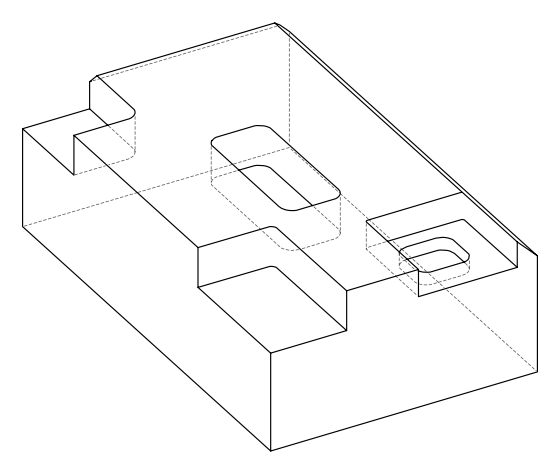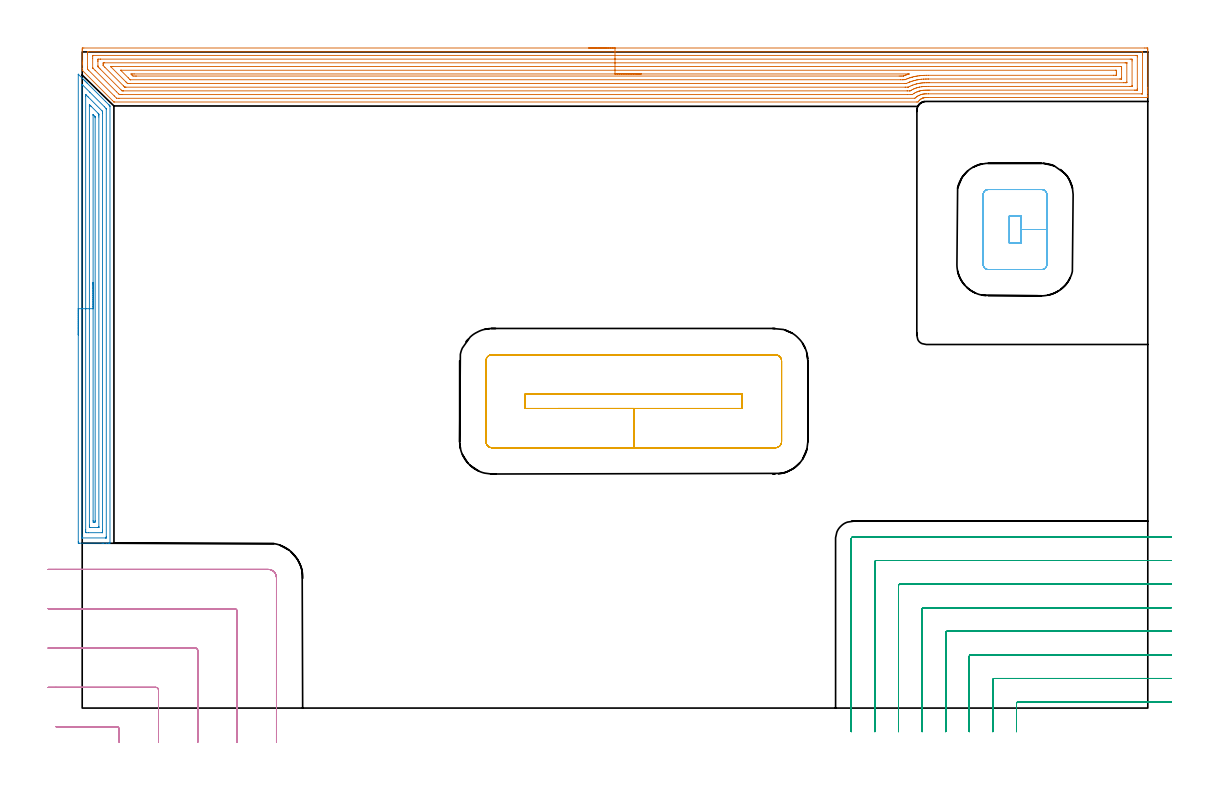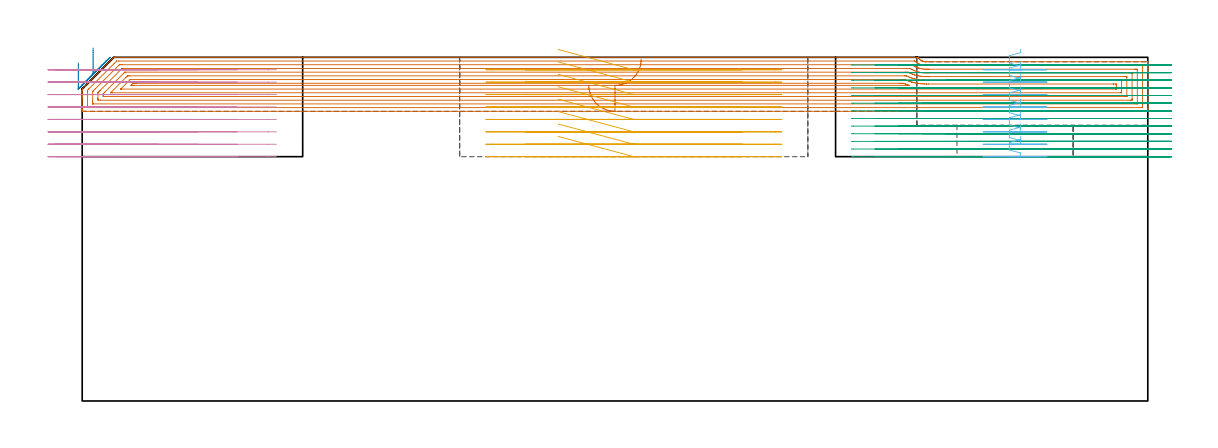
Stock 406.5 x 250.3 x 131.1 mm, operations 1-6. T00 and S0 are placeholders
(PLAN: 7 operations, 3 tool changes, 179.4 min)
(1 AREA_MILL | FG_CHAMFER_SURFACE | UGT0205_001 | 25.37 min | 86249 mm3)
(2 AREA_MILL_1 | FG_CHAMFER_SURFACE_1 | UGT0205_001 | 7.12 min | 12990 mm3)
(3 MILL_CORNER_NOTCH_RECTANGULAR | CORNER_NOTCH_RECTANGULAR | NXT0201_011 | Follow Part, ap 3, ae 75% | 30.62 min | 321502 mm3)
(4 MILL_CORNER_NOTCH_RECTANGULAR_1 | CORNER_NOTCH_RECTANGULAR_1 | UGT0201_094 | Follow Part, ap 5, ae 75% | 8.35 min | 198587 mm3)
(5 MILL_RECTANGULAR_POCKET | POCKET_RECTANGULAR_STRAIGHT | UGT0201_094 | Follow Part, ap 5, ae 75% | 8.75 min | 274411 mm3)
(6 MILL_RECTANGULAR_POCKET_1 | POCKET_RECTANGULAR_STRAIGHT_1 | UGT0201_094 | Follow Part, ap 5, ae 75% | 3.32 min | 80225 mm3)
(7 MILL_SLOT | SLOT_PARTIAL_RECTANGULAR | NXT0201_008 | Follow Part, ap 1.5, ae 75% | 95.86 min | 156449 mm3)
(TOOL UGT0205_001 | Chamfer Mill 20 x 3 x 45 deg. | D20 FL50 Z2)
(TOOL NXT0201_011 | ENDMILL 12mm [2P460-1200-NA 1630] | D12 FL38 Z6)
(TOOL UGT0201_094 | End mill 20 mm | D20 FL38 Z4)
(TOOL NXT0201_008 | ENDMILL 6mm [2P460-0600-NA 1630] | D6 FL26 Z6)
(OP 1 AREA_MILL)
G17 G21 G94 G90
T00 M6
G54
G17 G0 G90 X193.25 Y251.8 S1061 M3
G43 Z141.1 H0
Z120.5
G94 G1 X193.288 Z119.629 F250.
X193.402 Z118.764
X193.591 Z117.912
X193.853 Z117.08
X194.187 Z116.274
X194.59 Z115.5
X195.058 Z114.764
X195.59 Z114.072
X196.179 Z113.429
X196.822 Z112.84
X197.514 Z112.309
X198.25 Z111.84
X199.024 Z111.437
X199.83 Z111.103
X200.662 Z110.841
X201.514 Z110.652
X202.378 Z110.538
X203.25 Z110.5
X405.351
X405.891 Y251.799 Z110.501
X406.425 Y251.794 Z110.503
X406.492 Y251.792 Z110.506
X406.496 Y251.263 Z111.034
X406.5 Y250.658 Z111.64
Y236.78 Z125.515
Y236.175 Z126.12
Y235.61 Z126.687
Y235.287 Z127.009
Y234.723 Z127.574
Y234.4 Z127.896
Y233.753 Z128.546
Y233.345 Z128.954
X406.493 Y232.959 Z129.333
X406.49 Y232.902 Z129.388
X406.337 Y232.9 Z129.4
X322.617 Y232.899
X321.918 Y232.893
X321.879 Z129.403
X321.723 Y232.891 Z129.404
X321.62 Y232.884 Z129.407
X321.496 Y232.879 Z129.416
X321.435 Y232.872 Z129.424
X321.271 Y232.852 Z129.444
X321.085 Y232.816 Z129.478
X321.049 Y232.809 Z129.486
X320.974 Y232.791 Z129.507
X320.828 Y232.752 Z129.544
X320.639 Y232.686 Z129.608
X320.595 Y232.672 Z129.623
X320.48 Y232.624 Z129.673
X320.368 Y232.578 Z129.721
X320.272 Y232.529 Z129.77
X320.148 Y232.466 Z129.834
X320.045 Y232.403 Z129.897
X319.934 Y232.335 Z129.964
X319.56 Y232.048 Z130.251
X319.287 Y231.773 Z130.526
X319.04 Y231.48 Z130.817
X318.987 Y231.403 Z130.893
X318.848 Y231.2 Z131.086
X318.407 Z131.1
X12.214
X12.105 Y231.205 Z131.09
X12.044 Y231.255 Z131.042
X11.525 Y231.775 Z130.525
X0.162 Y243.137 Z119.161
X0.03 Y243.275 Z119.024
X0.01 Y243.298 Z119.001
X0. Y243.921 Z118.378
Y245.373 Z116.923
Y245.938 Z116.359
Y246.261 Z116.036
Y246.825 Z115.469
Y250.981 Z111.316
X0.002 Y251.263 Z111.034
X0.008 Y251.791 Z110.506
X0.075 Y251.794 Z110.503
X0.609 Y251.8 Z110.5
X203.25
Y250.386 Z111.914
X404.106 Y250.385 Z111.915
X404.49 Y250.376 Z111.925
X404.497 Y249.986 Z112.314
X404.499 Y249.488 Z112.812
X404.5 Y249.096 Z113.204
X404.499 Y234.4 Z127.9
X404.497 Y234.351 Z127.949
X404.493 Y234.327 Z127.973
X404.491 Y234.321 Z127.979
X404.449 Y234.319 Z127.981
X404.278 Y234.315 Z127.985
X404.191 Y234.314 Z127.986
X404.106
X322.871
X321.978 Y234.31 Z127.99
X321.58 Y234.297 Z128.003
X321.211 Y234.274 Z128.026
X321.085 Y234.259 Z128.041
X320.734 Y234.209 Z128.091
X320.442 Y234.152 Z128.148
X320.331 Y234.125 Z128.175
X320.193 Y234.088 Z128.212
X319.753 Y233.949 Z128.351
X319.3 Y233.766 Z128.534
X319.129 Y233.682 Z128.618
X318.816 Y233.512 Z128.788
X318.564 Y233.356 Z128.944
X318.407 Y233.242 Z129.058
X318.058 Y232.971 Z129.329
X317.676 Y232.624 Z129.676
X317.524 Y232.615 Z129.685
X317.515
X14.009 Y232.614 Z129.686
X13.137 Y232.624 Z129.676
X13.107 Y232.649 Z129.651
X12.238 Y233.512 Z128.788
X2.476 Y243.275 Z119.025
X2.394 Y243.359 Z118.941
X2.01 Y243.773 Z118.527
X2.005 Y244.163 Z118.137
X2.001 Y244.554 Z117.746
Y249.488 Z112.812
X2.002 Y249.878 Z112.422
X2.01 Y250.376 Z111.925
X2.384 Y250.385 Z111.915
X2.394 Y250.386 Z111.914
X203.25
Y248.971 Z113.329
X401.948
X402.32 Y248.969 Z113.331
X402.444 Y248.967 Z113.333
X402.481 Y248.965 Z113.335
X402.49 Y248.897 Z113.403
X402.495 Y248.779 Z113.521
X402.499 Y248.6 Z113.7
X402.5 Y248.422 Z113.878
X402.499 Y236.175 Z126.125
X402.498 Y235.998 Z126.302
X402.49 Y235.818 Z126.482
X402.48 Y235.735 Z126.565
X402.432 Y235.733 Z126.567
X402.32 Y235.731 Z126.569
X401.876 Y235.729 Z126.571
X401.428 Y235.728 Z126.572
X323.32
X322.871 Y235.727 Z126.573
X322.431 Y235.725 Z126.575
X321.978 Y235.719 Z126.581
X321.551 Y235.712 Z126.588
X321.085 Y235.686 Z126.614
X320.721 Y235.65 Z126.65
X320.193 Y235.57 Z126.73
X319.955 Y235.524 Z126.776
X319.661 Y235.457 Z126.843
X319.3 Y235.359 Z126.941
X319.244 Y235.343 Z126.957
X319.07 Y235.287 Z127.013
X318.588 Y235.107 Z127.193
X318.407 Y235.034 Z127.266
X317.97 Y234.834 Z127.466
X317.515 Y234.586 Z127.714
X317.397 Y234.516 Z127.784
X317.213 Y234.4 Z127.9
X316.708 Y234.044 Z128.256
X316.622 Y234.036 Z128.264
X316.1 Y234.031 Z128.269
X314.837 Y234.028 Z128.272
X15.265 Y234.029 Z128.271
X14.892 Y234.03 Z128.27
X14.368 Y234.033 Z128.267
X14.191 Y234.035 Z128.265
X13.999 Y234.208 Z128.092
X13.803 Y234.4 Z127.9
X13.107 Y235.093 Z127.207
X4.924 Y243.275 Z119.025
X4.18 Y244.023 Z118.277
X4.048 Y244.163 Z118.137
X4.01 Y244.209 Z118.091
X4.006 Y244.252 Z118.048
X4.002 Y244.34 Z117.96
X4. Y247.891 Z114.409
X4.001 Y248.6 Z113.7
X4.003 Y248.776 Z113.524
X4.01 Y248.955 Z113.345
X4.022 Y248.965 Z113.335
X4.041 Y248.967 Z113.333
X4.086 Y248.97 Z113.33
X4.18 Y248.971 Z113.329
X203.25
Y247.557 Z114.743
X399.799
X400.416 Y247.552 Z114.748
X400.482 Y247.55 Z114.75
X400.49 Y247.465 Z114.835
X400.494 Y247.264 Z115.036
X400.5 Y246.86 Z115.44
X400.499 Y237.523 Z124.777
X400.497 Y237.31 Z124.99
X400.493 Y237.204 Z125.096
X400.49 Y237.156 Z125.144
X400.448 Y237.149 Z125.151
X399.642 Y237.143 Z125.157
X399.561
X322.791 Y237.142 Z125.158
X321.978 Y237.138 Z125.162
X321.903 Y237.137 Z125.163
X321.085 Y237.109 Z125.191
X321.041 Y237.107 Z125.193
X320.498 Y237.062 Z125.238
X320.228 Y237.027 Z125.273
X320.193 Y237.022 Z125.278
X319.467 Y236.896 Z125.404
X319.3 Y236.86 Z125.44
X318.749 Y236.722 Z125.578
X318.407 Y236.622 Z125.678
X318.071 Y236.509 Z125.791
X317.515 Y236.305 Z125.995
X317.421 Y236.267 Z126.033
X317.208 Y236.175 Z126.125
X316.811 Y235.986 Z126.314
X316.622 Y235.887 Z126.413
X316.234 Y235.672 Z126.628
X316.037 Y235.562 Z126.738
X315.899 Y235.484 Z126.816
X315.818 Y235.45 Z126.85
X315.729 Y235.447 Z126.853
X315.571 Y235.445 Z126.855
X314.837 Y235.443 Z126.857
X314.68
X15.785
X15.627 Y235.444 Z126.856
X15.261 Y235.448 Z126.852
X15.219 Y235.45 Z126.85
X15.153 Y235.508 Z126.792
X15.036 Y235.618 Z126.682
X14.892 Y235.757 Z126.543
X6.858 Y243.791 Z118.509
X6.488 Y244.163 Z118.137
X6.125 Y244.533 Z117.767
X6.024 Y244.637 Z117.663
X6.01 Y244.696 Z117.604
X6. Y245.05 Z117.25
Y246.79 Z115.51
Y246.825 Z115.475
X6.006 Y247.252 Z115.048
X6.01 Y247.464 Z114.836
X6.025 Y247.55 Z114.75
X6.126 Y247.553 Z114.747
X6.858 Y247.557 Z114.743
X7.014
X203.25
Y246.143 Z116.157
X397.857
X398.063 Y246.142 Z116.158
X398.476 Y246.137 Z116.163
X398.492 Y246.135 Z116.165
X398.495 Y246.132 Z116.168
X398.498 Y246.117 Z116.183
X398.5 Y246.085 Z116.215
Y246.029 Z116.271
X398.499 Y238.837 Z123.463
X398.497 Y238.678 Z123.622
X398.493 Y238.598 Z123.702
X398.49 Y238.565 Z123.735
X398.421 Y238.563 Z123.737
X398.137 Y238.559 Z123.741
X397.857 Y238.557 Z123.743
X397.246
X323.154 Y238.556 Z123.744
X322.871 Y238.555 Z123.745
X322.265 Y238.552 Z123.748
X321.978 Y238.547 Z123.753
X321.392 Y238.532 Z123.768
X321.085 Y238.52 Z123.78
X320.548 Y238.484 Z123.816
X320.193 Y238.453 Z123.847
X319.745 Y238.395 Z123.905
X319.3 Y238.321 Z123.979
X318.981 Y238.267 Z124.033
X318.407 Y238.138 Z124.162
X318.256 Y238.1 Z124.2
X317.693 Y237.95 Z124.35
X317.557 Y237.908 Z124.392
X317.515 Y237.894 Z124.406
X316.901 Y237.672 Z124.628
X316.622 Y237.568 Z124.732
X316.262 Y237.42 Z124.88
X315.729 Y237.18 Z125.12
X315.649 Y237.142 Z125.158
X315.108 Y236.864 Z125.436
X315.039 Y236.861 Z125.439
X314.837 Y236.859 Z125.441
X314.15 Y236.857 Z125.443
X313.944
X16.677 Y236.858 Z125.442
X16.471 Y236.86 Z125.44
X16.334 Y236.864 Z125.436
X16.241 Y236.869 Z125.431
X16.201 Y236.906 Z125.394
X16.039 Y237.062 Z125.238
X15.785 Y237.314 Z124.986
X8.643 Y244.456 Z117.844
X8.057 Y245.05 Z117.25
X8.018 Y245.092 Z117.208
X8.01 Y245.131 Z117.169
X8.006 Y245.21 Z117.09
X8.002 Y245.37 Z116.93
X8. Y245.689 Z116.611
X8.003 Y245.938 Z116.362
X8.008 Y246.097 Z116.203
X8.01 Y246.131 Z116.169
X8.093 Y246.136 Z116.164
X8.23 Y246.14 Z116.16
X8.437 Y246.142 Z116.158
X203.25 Y246.143 Z116.157
Y244.729 Z117.571
X396.072 Y244.728 Z117.572
X396.396 Y244.727 Z117.573
X396.456 Y244.725 Z117.575
X396.482 Y244.722 Z117.578
X396.49 Y244.713 Z117.587
X396.496 Y244.628 Z117.672
X396.499 Y244.163 Z118.137
X396.5 Y243.737 Z118.563
Y240.612 Z121.688
X396.499 Y240.187 Z122.113
X396.495 Y240.045 Z122.255
X396.49 Y239.994 Z122.306
X396.486 Y239.977 Z122.323
X396.473 Y239.976 Z122.324
X396.394 Y239.974 Z122.326
X396.072 Y239.971 Z122.329
X395.824
X322.871 Y239.97 Z122.33
X322.625 Y239.969 Z122.331
X321.978 Y239.963 Z122.337
X321.743 Y239.959 Z122.341
X321.085 Y239.937 Z122.363
X320.882 Y239.927 Z122.373
X320.193 Y239.879 Z122.421
X320.051 Y239.866 Z122.434
X319.3 Y239.778 Z122.522
X319.253 Y239.771 Z122.529
X318.966 Y239.725 Z122.575
X318.491 Y239.642 Z122.658
X318.407 Y239.625 Z122.675
X317.765 Y239.476 Z122.824
X317.515 Y239.413 Z122.887
X317.062 Y239.287 Z123.013
X316.622 Y239.153 Z123.147
X316.386 Y239.072 Z123.228
X315.729 Y238.842 Z123.458
X315.717 Y238.837 Z123.463
X315.102 Y238.573 Z123.727
X314.437 Y238.28 Z124.02
X314.37 Y238.277 Z124.023
X314.229 Y238.274 Z124.026
X313.944 Y238.272 Z124.028
X313.621 Y238.271 Z124.029
X18.139
X17.57 Y238.272 Z124.028
X17.38 Y238.274 Z124.026
X17.312 Y238.278 Z124.022
X17.279 Y238.281 Z124.019
X17.252 Y238.305 Z123.995
X17.142 Y238.41 Z123.89
X16.71 Y238.837 Z123.463
X10.969 Y244.58 Z117.72
X10.884 Y244.668 Z117.632
X10.845 Y244.713 Z117.587
X10.838 Y244.724 Z117.576
X10.843
X10.929 Y244.727 Z117.573
X11.321 Y244.728 Z117.572
X11.644 Y244.729 Z117.571
X203.25
Y243.315 Z118.985
X394.286 Y243.314 Z118.986
X394.326 Y243.313 Z118.987
X394.404 Y243.308 Z118.992
X394.491 Y243.299 Z119.001
X394.492 Y243.275 Z119.025
X394.498 Y243.064 Z119.236
X394.5 Y242.388 Z119.912
X394.499 Y242.176 Z120.124
X394.492 Y241.5 Z120.8
X394.49 Y241.4 Z120.9
X394.395 Y241.392 Z120.908
X394.286 Y241.39 Z120.91
X393.509 Y241.385 Z120.915
X393.393
X322.871 Y241.384 Z120.916
X322.098 Y241.381 Z120.919
X321.978 Y241.379 Z120.921
X321.226 Y241.36 Z120.94
X321.085 Y241.354 Z120.946
X320.379 Y241.315 Z120.985
X320.193 Y241.3 Z121.
X319.56 Y241.241 Z121.059
X319.3 Y241.209 Z121.091
X318.771 Y241.138 Z121.162
X318.407 Y241.079 Z121.221
X318.007 Y241.011 Z121.289
X317.515 Y240.905 Z121.395
X317.275 Y240.85 Z121.45
X316.622 Y240.69 Z121.61
X316.56 Y240.674 Z121.626
X316.34 Y240.612 Z121.688
X315.874 Y240.468 Z121.832
X315.729 Y240.42 Z121.88
X315.214 Y240.237 Z122.063
X314.837 Y240.1 Z122.2
X314.568 Y239.992 Z122.308
X313.944 Y239.736 Z122.564
X313.936 Y239.733 Z122.567
X313.912 Y239.725 Z122.575
X313.089 Y239.687 Z122.613
X313.051
X312.198 Y239.685 Z122.615
X18.463 Y239.686 Z122.614
X18.423 Y239.687 Z122.613
X18.345 Y239.692 Z122.608
X18.313 Y239.696 Z122.604
X18.3 Y239.704 Z122.596
X18.275 Y239.725 Z122.575
X17.57 Y240.427 Z121.873
X14.892 Y243.106 Z119.194
X14.725 Y243.275 Z119.025
X14.703 Y243.301 Z118.999
X14.699 Y243.307 Z118.993
X14.733 Y243.31 Z118.99
X14.812 Y243.314 Z118.986
X14.852
X14.892 Y243.315 Z118.985
X203.25
Y241.9 Z120.4
X314.837
X315.328 Y241.899 Z120.401
X315.363 Y241.898 Z120.402
X315.439 Y241.895 Z120.405
X315.363 Y241.864 Z120.436
X315.283 Y241.836 Z120.464
X314.837 Y241.687 Z120.613
X314.696 Y241.64 Z120.66
X314.298 Y241.5 Z120.8
X314.039 Y241.406 Z120.894
X313.944 Y241.37 Z120.93
X313.396 Y241.157 Z121.143
X313.33 Y241.133 Z121.167
X313.246 Y241.117 Z121.183
X313.051 Y241.108 Z121.192
X312.558 Y241.102 Z121.198
X312.158 Y241.1 Z121.2
X311.668
X20.651
X20.248
X19.755 Y241.103 Z121.197
X19.355 Y241.107 Z121.193
X18.959 Y241.5 Z120.8
X18.569 Y241.894 Z120.406
X18.956 Y241.897 Z120.403
X19.355 Y241.899 Z120.401
X19.845 Y241.9 Z120.4
X203.25
X204.122 Z120.438
X204.986 Z120.551
X205.838 Z120.74
X206.67 Z121.003
X207.476 Z121.336
X208.25 Z121.739
X208.986 Z122.208
X209.678 Z122.739
X210.321 Z123.329
X210.91 Z123.972
X211.442 Z124.664
X211.91 Z125.4
X212.313 Z126.173
X212.647 Z126.979
X212.909 Z127.811
X213.098 Z128.663
X213.212 Z129.528
X213.25 Z130.4
G0 Z141.1
M5
M2
(OP 2 AREA_MILL_1)
G17 G21 G94 G90
T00 M6
G54
G17 G0 G90 X-1.5 Y142.35 S1061 M3
G43 Z141.1 H0
Z129.
G94 G1 Y142.388 Z128.128 F250.
Y142.502 Z127.263
Y142.691 Z126.412
Y142.953 Z125.58
Y143.287 Z124.774
Y143.69 Z124.
Y144.158 Z123.264
Y144.69 Z122.572
Y145.279 Z121.929
Y145.922 Z121.339
Y146.614 Z120.808
Y147.35 Z120.34
Y148.124 Z119.937
Y148.93 Z119.603
Y149.762 Z119.341
Y150.614 Z119.152
Y151.478 Z119.038
Y152.35 Z119.
X-1.499 Y241.784 Z118.999
X-1.495 Y241.785 Z119.003
X-1.486 Y241.784 Z119.012
X-1.41 Y241.711 Z119.089
X-0.178 Y240.478 Z120.322
X0.175 Y240.127 Z120.671
X0.648 Y239.652 Z121.148
X0.898 Y239.403 Z121.396
X1.05 Y239.253 Z121.545
X1.195 Y239.106 Z121.693
X1.344 Y238.957 Z121.842
X1.487 Y238.815 Z121.983
X1.624 Y238.677 Z122.122
X1.791 Y238.51 Z122.289
X1.925 Y238.377 Z122.421
X2.053 Y238.248 Z122.551
X8.918 Y231.382 Z129.418
X10.238 Y230.063 Z130.736
X10.273 Y230.028 Z130.771
X10.533 Y229.766 Z131.029
X10.596 Y229.695 Z131.089
X10.6 Y229.582 Z131.1
Y63.065
X10.598 Y62.91 Z131.089
X10.469 Y62.903 Z130.961
X10.333 Y62.9 Z130.832
X10.008 Z130.508
X9.363 Z129.858
X8.165 Z128.662
X7.613 Z128.107
X-1.138 Z119.359
X-1.418 Y62.904 Z119.079
X-1.492 Y62.91 Z119.005
X-1.499 Y62.987 Z118.999
X-1.5 Y63.511 Z119.
Y152.35
X-0.086 Z120.414
X-0.085 Y237.436 Z120.415
X-0.084 Y237.617 Z120.416
X-0.081 Y237.829 Z120.419
X-0.079 Y237.916 Z120.421
X-0.026 Y237.866 Z120.474
X0.231 Y237.617 Z120.731
X2.912 Y234.939 Z123.412
X8.488 Y229.362 Z128.988
X9.156 Y228.689 Z129.656
X9.177 Y228.661 Z129.677
X9.18 Y228.643 Z129.68
X9.183 Y228.6 Z129.683
X9.185 Y228.511 Z129.685
Y65.478
X9.183 Y65.297 Z129.683
X9.179 Y64.942 Z129.679
X9.173 Y64.91 Z129.673
X9.11 Y64.906 Z129.61
X9.006 Y64.902 Z129.506
X8.876 Y64.9 Z129.376
X0.125 Y64.901 Z120.625
X-0.03 Y64.906 Z120.47
X-0.059 Y64.91 Z120.441
X-0.079 Y64.916 Z120.421
X-0.08 Y64.95 Z120.42
X-0.084 Y65.115 Z120.416
X-0.085 Y65.297 Z120.415
X-0.086 Y66.009 Z120.414
Y152.35
X1.328 Z121.828
X1.329 Y233.315 Z121.829
X1.333 Y234.046 Z121.833
X1.334 Y234.048 Z121.834
X1.348 Y234.046 Z121.848
X1.487 Y233.911 Z121.987
X2.248 Y233.153 Z122.748
X7.613 Y227.788 Z128.113
X7.717 Y227.672 Z128.217
X7.764 Y227.601 Z128.264
X7.771 Y226.903 Z128.271
Y67.814
X7.768 Y67.083 Z128.268
X7.765 Y66.927 Z128.265
X7.763 Y66.91 Z128.263
X7.746 Y66.907 Z128.246
X7.702 Y66.903 Z128.202
X7.613 Y66.901 Z128.113
X2.362 Y66.9 Z122.862
X1.662 Y66.904 Z122.162
X1.487 Y66.91 Z121.987
X1.335 Y66.93 Z121.835
X1.332 Y67.083 Z121.832
X1.33 Y67.243 Z121.83
X1.328 Y67.975 Z121.828
Y68.137
Y152.35
X2.743 Z123.243
Y229.582
X2.745 Y230.085 Z123.245
X2.747 Y230.158 Z123.247
X2.748 Y230.185 Z123.248
X2.866 Y230.074 Z123.366
X3.109 Y229.839 Z123.609
X3.237 Y229.714 Z123.737
X3.37 Y229.582 Z123.87
X6.046 Y226.903 Z126.546
X6.238 Y226.702 Z126.738
X6.35 Y226.583 Z126.85
X6.353 Y226.524 Z126.853
X6.355 Y226.4 Z126.855
X6.357 Y226.01 Z126.857
Y225.506
Y69.257
X6.355 Y69.088 Z126.855
X6.352 Y68.954 Z126.852
X6.351 Y68.918 Z126.851
X6.336 Y68.91 Z126.836
X6.284 Y68.907 Z126.784
X5.863 Y68.9 Z126.363
X5.831 Z126.331
X3.206 Z123.706
X2.821 Y68.903 Z123.321
X2.773 Y68.906 Z123.273
X2.753 Y68.91 Z123.253
X2.749 Y68.92 Z123.249
X2.745 Y68.979 Z123.245
X2.744 Y69.035 Z123.244
X2.743 Y69.373 Z123.243
Y69.761
Y152.35
X4.157 Z124.657
Y226.187
X4.159 Y226.275 Z124.659
X4.161 Y226.318 Z124.661
X4.163 Y226.326 Z124.663
X4.17 Y226.32 Z124.67
X4.27 Y226.226 Z124.77
X4.489 Y226.01 Z124.989
X4.832 Y225.658 Z125.332
X4.936 Y225.537 Z125.436
X4.938 Y225.489 Z125.438
X4.941 Y225.386 Z125.441
X4.943 Y225.177 Z125.443
Y71.518
X4.939 Y71.109 Z125.439
X4.936 Y70.914 Z125.436
X4.74 Y70.907 Z125.24
X4.266 Y70.91 Z124.766
X4.164 Y70.928 Z124.664
X4.157 Y71.547 Z124.657
Y152.35
Y153.222 Z124.695
Y154.086 Z124.809
Y154.938 Z124.998
Y155.77 Z125.26
Y156.576 Z125.594
Y157.35 Z125.997
Y158.086 Z126.465
Y158.778 Z126.996
Y159.421 Z127.586
Y160.01 Z128.229
Y160.542 Z128.921
Y161.01 Z129.657
Y161.413 Z130.431
Y161.747 Z131.237
Y162.009 Z132.069
Y162.198 Z132.92
Y162.312 Z133.785
Y162.35 Z134.657
G0 Z141.1
M5
M2
(OP 3 MILL_CORNER_NOTCH_RECTANGULAR)
G17 G21 G94 G90
T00 M6
G54
G17 G0 G90 X415.5 Y2.3 S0 M3
G43 Z141.1 H1
Z128.185
G94 G1 X412.5 F250.
X356.995 F500.
G3 X356.4 Y1.705 R0.6
G1 Y-6.
Y-9. F250.
G0 Z141.1
X415.5 Y11.3
Z128.185
G1 X412.5
X347.995 F500.
G3 X347.4 Y10.705 R0.6
G1 Y-6.
Y-9. F250.
G0 Z141.1
X415.5 Y20.3
Z128.185
G1 X412.5
X338.995 F500.
G3 X338.4 Y19.705 R0.6
G1 Y-6.
Y-9. F250.
G0 Z141.1
X415.5 Y29.3
Z128.185
G1 X412.5
X329.996 F500.
G3 X329.4 Y28.704 R0.6
G1 Y-6.
Y-9. F250.
G0 Z141.1
X415.5 Y38.3
Z128.185
G1 X412.5
X320.996 F500.
G3 X320.4 Y37.704 R0.6
G1 Y-6.
Y-9. F250.
G0 Z141.1
X415.5 Y47.3
Z128.185
G1 X412.5
X311.996 F500.
G3 X311.4 Y46.704 R0.6
G1 Y-6.
Y-9. F250.
G0 Z141.1
X415.5 Y56.3
Z128.185
G1 X412.5
X302.996 F500.
G3 X302.4 Y55.704 R0.6
G1 Y-6.
Y-9. F250.
G0 Z141.1
X415.5 Y65.3
Z128.185
G1 X412.5
X294.1 F500.
G3 X293.4 Y64.6 R0.7
G1 Y-6.
Y-9. F250.
G0 Z141.1
X415.5 Y2.3
Z125.269
G1 X412.5
X356.995 F500.
G3 X356.4 Y1.705 R0.6
G1 Y-6.
Y-9. F250.
G0 Z141.1
X415.5 Y11.3
Z125.269
G1 X412.5
X347.995 F500.
G3 X347.4 Y10.705 R0.6
G1 Y-6.
Y-9. F250.
G0 Z141.1
X415.5 Y20.3
Z125.269
G1 X412.5
X338.995 F500.
G3 X338.4 Y19.705 R0.6
G1 Y-6.
Y-9. F250.
G0 Z141.1
X415.5 Y29.3
Z125.269
G1 X412.5
X329.996 F500.
G3 X329.4 Y28.704 R0.6
G1 Y-6.
Y-9. F250.
G0 Z141.1
X415.5 Y38.3
Z125.269
G1 X412.5
X320.996 F500.
G3 X320.4 Y37.704 R0.6
G1 Y-6.
Y-9. F250.
G0 Z141.1
X415.5 Y47.3
Z125.269
G1 X412.5
X311.996 F500.
G3 X311.4 Y46.704 R0.6
G1 Y-6.
Y-9. F250.
G0 Z141.1
X415.5 Y56.3
Z125.269
G1 X412.5
X302.996 F500.
G3 X302.4 Y55.704 R0.6
G1 Y-6.
Y-9. F250.
G0 Z141.1
X415.5 Y65.3
Z125.269
G1 X412.5
X294.1 F500.
G3 X293.4 Y64.6 R0.7
G1 Y-6.
Y-9. F250.
G0 Z141.1
X415.5 Y2.3
Z122.354
G1 X412.5
X356.995 F500.
G3 X356.4 Y1.705 R0.6
G1 Y-6.
Y-9. F250.
G0 Z141.1
X415.5 Y11.3
Z122.354
G1 X412.5
X347.995 F500.
G3 X347.4 Y10.705 R0.6
G1 Y-6.
Y-9. F250.
G0 Z141.1
X415.5 Y20.3
Z122.354
G1 X412.5
X338.995 F500.
G3 X338.4 Y19.705 R0.6
G1 Y-6.
Y-9. F250.
G0 Z141.1
X415.5 Y29.3
Z122.354
G1 X412.5
X329.996 F500.
G3 X329.4 Y28.704 R0.6
G1 Y-6.
Y-9. F250.
G0 Z141.1
X415.5 Y38.3
Z122.354
G1 X412.5
X320.996 F500.
G3 X320.4 Y37.704 R0.6
G1 Y-6.
Y-9. F250.
G0 Z141.1
X415.5 Y47.3
Z122.354
G1 X412.5
X311.996 F500.
G3 X311.4 Y46.704 R0.6
G1 Y-6.
Y-9. F250.
G0 Z141.1
X415.5 Y56.3
Z122.354
G1 X412.5
X302.996 F500.
G3 X302.4 Y55.704 R0.6
G1 Y-6.
Y-9. F250.
G0 Z141.1
X415.5 Y65.3
Z122.354
G1 X412.5
X294.1 F500.
G3 X293.4 Y64.6 R0.7
G1 Y-6.
Y-9. F250.
G0 Z141.1
X415.5 Y2.3
Z119.438
G1 X412.5
X356.995 F500.
G3 X356.4 Y1.705 R0.6
G1 Y-6.
Y-9. F250.
G0 Z141.1
X415.5 Y11.3
Z119.438
G1 X412.5
X347.995 F500.
G3 X347.4 Y10.705 R0.6
G1 Y-6.
Y-9. F250.
G0 Z141.1
X415.5 Y20.3
Z119.438
G1 X412.5
X338.995 F500.
G3 X338.4 Y19.705 R0.6
G1 Y-6.
Y-9. F250.
G0 Z141.1
X415.5 Y29.3
Z119.438
G1 X412.5
X329.996 F500.
G3 X329.4 Y28.704 R0.6
G1 Y-6.
Y-9. F250.
G0 Z141.1
X415.5 Y38.3
Z119.438
G1 X412.5
X320.996 F500.
G3 X320.4 Y37.704 R0.6
G1 Y-6.
Y-9. F250.
G0 Z141.1
X415.5 Y47.3
Z119.438
G1 X412.5
X311.996 F500.
G3 X311.4 Y46.704 R0.6
G1 Y-6.
Y-9. F250.
G0 Z141.1
X415.5 Y56.3
Z119.438
G1 X412.5
X302.996 F500.
G3 X302.4 Y55.704 R0.6
G1 Y-6.
Y-9. F250.
G0 Z141.1
X415.5 Y65.3
Z119.438
G1 X412.5
X294.1 F500.
G3 X293.4 Y64.6 R0.7
G1 Y-6.
Y-9. F250.
G0 Z141.1
X415.5 Y2.3
Z116.523
G1 X412.5
X356.995 F500.
G3 X356.4 Y1.705 R0.6
G1 Y-6.
Y-9. F250.
G0 Z141.1
X415.5 Y11.3
Z116.523
G1 X412.5
X347.995 F500.
G3 X347.4 Y10.705 R0.6
G1 Y-6.
Y-9. F250.
G0 Z141.1
X415.5 Y20.3
Z116.523
G1 X412.5
X338.995 F500.
G3 X338.4 Y19.705 R0.6
G1 Y-6.
Y-9. F250.
G0 Z141.1
X415.5 Y29.3
Z116.523
G1 X412.5
X329.996 F500.
G3 X329.4 Y28.704 R0.6
G1 Y-6.
Y-9. F250.
G0 Z141.1
X415.5 Y38.3
Z116.523
G1 X412.5
X320.996 F500.
G3 X320.4 Y37.704 R0.6
G1 Y-6.
Y-9. F250.
G0 Z141.1
X415.5 Y47.3
Z116.523
G1 X412.5
X311.996 F500.
G3 X311.4 Y46.704 R0.6
G1 Y-6.
Y-9. F250.
G0 Z141.1
X415.5 Y56.3
Z116.523
G1 X412.5
X302.996 F500.
G3 X302.4 Y55.704 R0.6
G1 Y-6.
Y-9. F250.
G0 Z141.1
X415.5 Y65.3
Z116.523
G1 X412.5
X294.1 F500.
G3 X293.4 Y64.6 R0.7
G1 Y-6.
Y-9. F250.
G0 Z141.1
X415.5 Y2.3
Z113.608
G1 X412.5
X356.995 F500.
G3 X356.4 Y1.705 R0.6
G1 Y-6.
Y-9. F250.
G0 Z141.1
X415.5 Y11.3
Z113.608
G1 X412.5
X347.995 F500.
G3 X347.4 Y10.705 R0.6
G1 Y-6.
Y-9. F250.
G0 Z141.1
X415.5 Y20.3
Z113.608
G1 X412.5
X338.995 F500.
G3 X338.4 Y19.705 R0.6
G1 Y-6.
Y-9. F250.
G0 Z141.1
X415.5 Y29.3
Z113.608
G1 X412.5
X329.996 F500.
G3 X329.4 Y28.704 R0.6
G1 Y-6.
Y-9. F250.
G0 Z141.1
X415.5 Y38.3
Z113.608
G1 X412.5
X320.996 F500.
G3 X320.4 Y37.704 R0.6
G1 Y-6.
Y-9. F250.
G0 Z141.1
X415.5 Y47.3
Z113.608
G1 X412.5
X311.996 F500.
G3 X311.4 Y46.704 R0.6
G1 Y-6.
Y-9. F250.
G0 Z141.1
X415.5 Y56.3
Z113.608
G1 X412.5
X302.996 F500.
G3 X302.4 Y55.704 R0.6
G1 Y-6.
Y-9. F250.
G0 Z141.1
X415.5 Y65.3
Z113.608
G1 X412.5
X294.1 F500.
G3 X293.4 Y64.6 R0.7
G1 Y-6.
Y-9. F250.
G0 Z141.1
X415.5 Y2.3
Z110.692
G1 X412.5
X356.995 F500.
G3 X356.4 Y1.705 R0.6
G1 Y-6.
Y-9. F250.
G0 Z141.1
X415.5 Y11.3
Z110.692
G1 X412.5
X347.995 F500.
G3 X347.4 Y10.705 R0.6
G1 Y-6.
Y-9. F250.
G0 Z141.1
X415.5 Y20.3
Z110.692
G1 X412.5
X338.995 F500.
G3 X338.4 Y19.705 R0.6
G1 Y-6.
Y-9. F250.
G0 Z141.1
X415.5 Y29.3
Z110.692
G1 X412.5
X329.996 F500.
G3 X329.4 Y28.704 R0.6
G1 Y-6.
Y-9. F250.
G0 Z141.1
X415.5 Y38.3
Z110.692
G1 X412.5
X320.996 F500.
G3 X320.4 Y37.704 R0.6
G1 Y-6.
Y-9. F250.
G0 Z141.1
X415.5 Y47.3
Z110.692
G1 X412.5
X311.996 F500.
G3 X311.4 Y46.704 R0.6
G1 Y-6.
Y-9. F250.
G0 Z141.1
X415.5 Y56.3
Z110.692
G1 X412.5
X302.996 F500.
G3 X302.4 Y55.704 R0.6
G1 Y-6.
Y-9. F250.
G0 Z141.1
X415.5 Y65.3
Z110.692
G1 X412.5
X294.1 F500.
G3 X293.4 Y64.6 R0.7
G1 Y-6.
Y-9. F250.
G0 Z141.1
X415.5 Y2.3
Z107.777
G1 X412.5
X356.995 F500.
G3 X356.4 Y1.705 R0.6
G1 Y-6.
Y-9. F250.
G0 Z141.1
X415.5 Y11.3
Z107.777
G1 X412.5
X347.995 F500.
G3 X347.4 Y10.705 R0.6
G1 Y-6.
Y-9. F250.
G0 Z141.1
X415.5 Y20.3
Z107.777
G1 X412.5
X338.995 F500.
G3 X338.4 Y19.705 R0.6
G1 Y-6.
Y-9. F250.
G0 Z141.1
X415.5 Y29.3
Z107.777
G1 X412.5
X329.996 F500.
G3 X329.4 Y28.704 R0.6
G1 Y-6.
Y-9. F250.
G0 Z141.1
X415.5 Y38.3
Z107.777
G1 X412.5
X320.996 F500.
G3 X320.4 Y37.704 R0.6
G1 Y-6.
Y-9. F250.
G0 Z141.1
X415.5 Y47.3
Z107.777
G1 X412.5
X311.996 F500.
G3 X311.4 Y46.704 R0.6
G1 Y-6.
Y-9. F250.
G0 Z141.1
X415.5 Y56.3
Z107.777
G1 X412.5
X302.996 F500.
G3 X302.4 Y55.704 R0.6
G1 Y-6.
Y-9. F250.
G0 Z141.1
X415.5 Y65.3
Z107.777
G1 X412.5
X294.1 F500.
G3 X293.4 Y64.6 R0.7
G1 Y-6.
Y-9. F250.
G0 Z141.1
X415.5 Y2.3
Z104.862
G1 X412.5
X356.995 F500.
G3 X356.4 Y1.705 R0.6
G1 Y-6.
Y-9. F250.
G0 Z141.1
X415.5 Y11.3
Z104.862
G1 X412.5
X347.995 F500.
G3 X347.4 Y10.705 R0.6
G1 Y-6.
Y-9. F250.
G0 Z141.1
X415.5 Y20.3
Z104.862
G1 X412.5
X338.995 F500.
G3 X338.4 Y19.705 R0.6
G1 Y-6.
Y-9. F250.
G0 Z141.1
X415.5 Y29.3
Z104.862
G1 X412.5
X329.996 F500.
G3 X329.4 Y28.704 R0.6
G1 Y-6.
Y-9. F250.
G0 Z141.1
X415.5 Y38.3
Z104.862
G1 X412.5
X320.996 F500.
G3 X320.4 Y37.704 R0.6
G1 Y-6.
Y-9. F250.
G0 Z141.1
X415.5 Y47.3
Z104.862
G1 X412.5
X311.996 F500.
G3 X311.4 Y46.704 R0.6
G1 Y-6.
Y-9. F250.
G0 Z141.1
X415.5 Y56.3
Z104.862
G1 X412.5
X302.996 F500.
G3 X302.4 Y55.704 R0.6
G1 Y-6.
Y-9. F250.
G0 Z141.1
X415.5 Y65.3
Z104.862
G1 X412.5
X294.1 F500.
G3 X293.4 Y64.6 R0.7
G1 Y-6.
Y-9. F250.
G0 Z141.1
X415.5 Y2.3
Z101.946
G1 X412.5
X356.995 F500.
G3 X356.4 Y1.705 R0.6
G1 Y-6.
Y-9. F250.
G0 Z141.1
X415.5 Y11.3
Z101.946
G1 X412.5
X347.995 F500.
G3 X347.4 Y10.705 R0.6
G1 Y-6.
Y-9. F250.
G0 Z141.1
X415.5 Y20.3
Z101.946
G1 X412.5
X338.995 F500.
G3 X338.4 Y19.705 R0.6
G1 Y-6.
Y-9. F250.
G0 Z141.1
X415.5 Y29.3
Z101.946
G1 X412.5
X329.996 F500.
G3 X329.4 Y28.704 R0.6
G1 Y-6.
Y-9. F250.
G0 Z141.1
X415.5 Y38.3
Z101.946
G1 X412.5
X320.996 F500.
G3 X320.4 Y37.704 R0.6
G1 Y-6.
Y-9. F250.
G0 Z141.1
X415.5 Y47.3
Z101.946
G1 X412.5
X311.996 F500.
G3 X311.4 Y46.704 R0.6
G1 Y-6.
Y-9. F250.
G0 Z141.1
X415.5 Y56.3
Z101.946
G1 X412.5
X302.996 F500.
G3 X302.4 Y55.704 R0.6
G1 Y-6.
Y-9. F250.
G0 Z141.1
X415.5 Y65.3
Z101.946
G1 X412.5
X294.1 F500.
G3 X293.4 Y64.6 R0.7
G1 Y-6.
Y-9. F250.
G0 Z141.1
X415.5 Y2.3
Z99.031
G1 X412.5
X356.995 F500.
G3 X356.4 Y1.705 R0.6
G1 Y-6.
Y-9. F250.
G0 Z141.1
X415.5 Y11.3
Z99.031
G1 X412.5
X347.995 F500.
G3 X347.4 Y10.705 R0.6
G1 Y-6.
Y-9. F250.
G0 Z141.1
X415.5 Y20.3
Z99.031
G1 X412.5
X338.995 F500.
G3 X338.4 Y19.705 R0.6
G1 Y-6.
Y-9. F250.
G0 Z141.1
X415.5 Y29.3
Z99.031
G1 X412.5
X329.996 F500.
G3 X329.4 Y28.704 R0.6
G1 Y-6.
Y-9. F250.
G0 Z141.1
X415.5 Y38.3
Z99.031
G1 X412.5
X320.996 F500.
G3 X320.4 Y37.704 R0.6
G1 Y-6.
Y-9. F250.
G0 Z141.1
X415.5 Y47.3
Z99.031
G1 X412.5
X311.996 F500.
G3 X311.4 Y46.704 R0.6
G1 Y-6.
Y-9. F250.
G0 Z141.1
X415.5 Y56.3
Z99.031
G1 X412.5
X302.996 F500.
G3 X302.4 Y55.704 R0.6
G1 Y-6.
Y-9. F250.
G0 Z141.1
X415.5 Y65.3
Z99.031
G1 X412.5
X294.1 F500.
G3 X293.4 Y64.6 R0.7
G1 Y-6.
Y-9. F250.
G0 Z141.1
X415.5 Y2.3
Z96.115
G1 X412.5
X356.995 F500.
G3 X356.4 Y1.705 R0.6
G1 Y-6.
Y-9. F250.
G0 Z141.1
X415.5 Y11.3
Z96.115
G1 X412.5
X347.995 F500.
G3 X347.4 Y10.705 R0.6
G1 Y-6.
Y-9. F250.
G0 Z141.1
X415.5 Y20.3
Z96.115
G1 X412.5
X338.995 F500.
G3 X338.4 Y19.705 R0.6
G1 Y-6.
Y-9. F250.
G0 Z141.1
X415.5 Y29.3
Z96.115
G1 X412.5
X329.996 F500.
G3 X329.4 Y28.704 R0.6
G1 Y-6.
Y-9. F250.
G0 Z141.1
X415.5 Y38.3
Z96.115
G1 X412.5
X320.996 F500.
G3 X320.4 Y37.704 R0.6
G1 Y-6.
Y-9. F250.
G0 Z141.1
X415.5 Y47.3
Z96.115
G1 X412.5
X311.996 F500.
G3 X311.4 Y46.704 R0.6
G1 Y-6.
Y-9. F250.
G0 Z141.1
X415.5 Y56.3
Z96.115
G1 X412.5
X302.996 F500.
G3 X302.4 Y55.704 R0.6
G1 Y-6.
Y-9. F250.
G0 Z141.1
X415.5 Y65.3
Z96.115
G1 X412.5
X294.1 F500.
G3 X293.4 Y64.6 R0.7
G1 Y-6.
Y-9. F250.
G0 Z141.1
X415.5 Y2.3
Z93.2
G1 X412.5
X356.995 F500.
G3 X356.4 Y1.705 R0.6
G1 Y-6.
Y-9. F250.
G0 Z141.1
X415.5 Y11.3
Z93.2
G1 X412.5
X347.995 F500.
G3 X347.4 Y10.705 R0.6
G1 Y-6.
Y-9. F250.
G0 Z141.1
X415.5 Y20.3
Z93.2
G1 X412.5
X338.995 F500.
G3 X338.4 Y19.705 R0.6
G1 Y-6.
Y-9. F250.
G0 Z141.1
X415.5 Y29.3
Z93.2
G1 X412.5
X329.996 F500.
G3 X329.4 Y28.704 R0.6
G1 Y-6.
Y-9. F250.
G0 Z141.1
X415.5 Y38.3
Z93.2
G1 X412.5
X320.996 F500.
G3 X320.4 Y37.704 R0.6
G1 Y-6.
Y-9. F250.
G0 Z141.1
X415.5 Y47.3
Z93.2
G1 X412.5
X311.996 F500.
G3 X311.4 Y46.704 R0.6
G1 Y-6.
Y-9. F250.
G0 Z141.1
X415.5 Y56.3
Z93.2
G1 X412.5
X302.996 F500.
G3 X302.4 Y55.704 R0.6
G1 Y-6.
Y-9. F250.
G0 Z141.1
X415.5 Y65.3
Z93.2
G1 X412.5
X294.1 F500.
G3 X293.4 Y64.6 R0.7
G1 Y-6.
Y-9. F250.
G0 Z141.1
M5
M2
(OP 4 MILL_CORNER_NOTCH_RECTANGULAR_1)
G17 G21 G94 G90
T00 M6
G54
G17 G0 G90 X14.1 Y-13. S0 M3
G43 Z141.1 H0
Z126.362
G94 G1 Y-10. F250.
Y-8.094 F500.
G3 X13.106 Y-7.1 R1.
G1 X-7.042
X-10.042 F250.
G0 Z141.1
X29.1 Y-13.
Z126.362
G1 Y-10.
Y6.905 F500.
G3 X28.105 Y7.9 R1.
G1 X-10.
X-13. F250.
G0 Z141.1
X44.1 Y-13.
Z126.362
G1 Y-10.
Y21.905 F500.
G3 X43.105 Y22.9 R1.
G1 X-10.
X-13. F250.
G0 Z141.1
X59.1 Y-13.
Z126.362
G1 Y-10.
Y36.905 F500.
G3 X58.105 Y37.9 R1.
G1 X-10.
X-13. F250.
G0 Z141.1
X74.1 Y-13.
Z126.362
G1 Y-10.
Y49.8 F500.
G3 X71. Y52.9 R3.1
G1 X-10.
X-13. F250.
G0 Z141.1
X14.1 Y-13.
Z121.625
G1 Y-10.
Y-8.094 F500.
G3 X13.106 Y-7.1 R1.
G1 X-7.042
X-10.042 F250.
G0 Z141.1
X29.1 Y-13.
Z121.625
G1 Y-10.
Y6.905 F500.
G3 X28.105 Y7.9 R1.
G1 X-10.
X-13. F250.
G0 Z141.1
X44.1 Y-13.
Z121.625
G1 Y-10.
Y21.905 F500.
G3 X43.105 Y22.9 R1.
G1 X-10.
X-13. F250.
G0 Z141.1
X59.1 Y-13.
Z121.625
G1 Y-10.
Y36.905 F500.
G3 X58.105 Y37.9 R1.
G1 X-10.
X-13. F250.
G0 Z141.1
X74.1 Y-13.
Z121.625
G1 Y-10.
Y49.8 F500.
G3 X71. Y52.9 R3.1
G1 X-10.
X-13. F250.
G0 Z141.1
X14.1 Y-13.
Z116.887
G1 Y-10.
Y-8.094 F500.
G3 X13.106 Y-7.1 R1.
G1 X-7.042
X-10.042 F250.
G0 Z141.1
X29.1 Y-13.
Z116.887
G1 Y-10.
Y6.905 F500.
G3 X28.105 Y7.9 R1.
G1 X-10.
X-13. F250.
G0 Z141.1
X44.1 Y-13.
Z116.887
G1 Y-10.
Y21.905 F500.
G3 X43.105 Y22.9 R1.
G1 X-10.
X-13. F250.
G0 Z141.1
X59.1 Y-13.
Z116.887
G1 Y-10.
Y36.905 F500.
G3 X58.105 Y37.9 R1.
G1 X-10.
X-13. F250.
G0 Z141.1
X74.1 Y-13.
Z116.887
G1 Y-10.
Y49.8 F500.
G3 X71. Y52.9 R3.1
G1 X-10.
X-13. F250.
G0 Z141.1
X14.1 Y-13.
Z112.15
G1 Y-10.
Y-8.094 F500.
G3 X13.106 Y-7.1 R1.
G1 X-7.042
X-10.042 F250.
G0 Z141.1
X29.1 Y-13.
Z112.15
G1 Y-10.
Y6.905 F500.
G3 X28.105 Y7.9 R1.
G1 X-10.
X-13. F250.
G0 Z141.1
X44.1 Y-13.
Z112.15
G1 Y-10.
Y21.905 F500.
G3 X43.105 Y22.9 R1.
G1 X-10.
X-13. F250.
G0 Z141.1
X59.1 Y-13.
Z112.15
G1 Y-10.
Y36.905 F500.
G3 X58.105 Y37.9 R1.
G1 X-10.
X-13. F250.
G0 Z141.1
X74.1 Y-13.
Z112.15
G1 Y-10.
Y49.8 F500.
G3 X71. Y52.9 R3.1
G1 X-10.
X-13. F250.
G0 Z141.1
X14.1 Y-13.
Z107.412
G1 Y-10.
Y-8.094 F500.
G3 X13.106 Y-7.1 R1.
G1 X-7.042
X-10.042 F250.
G0 Z141.1
X29.1 Y-13.
Z107.412
G1 Y-10.
Y6.905 F500.
G3 X28.105 Y7.9 R1.
G1 X-10.
X-13. F250.
G0 Z141.1
X44.1 Y-13.
Z107.412
G1 Y-10.
Y21.905 F500.
G3 X43.105 Y22.9 R1.
G1 X-10.
X-13. F250.
G0 Z141.1
X59.1 Y-13.
Z107.412
G1 Y-10.
Y36.905 F500.
G3 X58.105 Y37.9 R1.
G1 X-10.
X-13. F250.
G0 Z141.1
X74.1 Y-13.
Z107.412
G1 Y-10.
Y49.8 F500.
G3 X71. Y52.9 R3.1
G1 X-10.
X-13. F250.
G0 Z141.1
X14.1 Y-13.
Z102.675
G1 Y-10.
Y-8.094 F500.
G3 X13.106 Y-7.1 R1.
G1 X-7.042
X-10.042 F250.
G0 Z141.1
X29.1 Y-13.
Z102.675
G1 Y-10.
Y6.905 F500.
G3 X28.105 Y7.9 R1.
G1 X-10.
X-13. F250.
G0 Z141.1
X44.1 Y-13.
Z102.675
G1 Y-10.
Y21.905 F500.
G3 X43.105 Y22.9 R1.
G1 X-10.
X-13. F250.
G0 Z141.1
X59.1 Y-13.
Z102.675
G1 Y-10.
Y36.905 F500.
G3 X58.105 Y37.9 R1.
G1 X-10.
X-13. F250.
G0 Z141.1
X74.1 Y-13.
Z102.675
G1 Y-10.
Y49.8 F500.
G3 X71. Y52.9 R3.1
G1 X-10.
X-13. F250.
G0 Z141.1
X14.1 Y-13.
Z97.937
G1 Y-10.
Y-8.094 F500.
G3 X13.106 Y-7.1 R1.
G1 X-7.042
X-10.042 F250.
G0 Z141.1
X29.1 Y-13.
Z97.937
G1 Y-10.
Y6.905 F500.
G3 X28.105 Y7.9 R1.
G1 X-10.
X-13. F250.
G0 Z141.1
X44.1 Y-13.
Z97.937
G1 Y-10.
Y21.905 F500.
G3 X43.105 Y22.9 R1.
G1 X-10.
X-13. F250.
G0 Z141.1
X59.1 Y-13.
Z97.937
G1 Y-10.
Y36.905 F500.
G3 X58.105 Y37.9 R1.
G1 X-10.
X-13. F250.
G0 Z141.1
X74.1 Y-13.
Z97.937
G1 Y-10.
Y49.8 F500.
G3 X71. Y52.9 R3.1
G1 X-10.
X-13. F250.
G0 Z141.1
X14.1 Y-13.
Z93.2
G1 Y-10.
Y-8.094 F500.
G3 X13.106 Y-7.1 R1.
G1 X-7.042
X-10.042 F250.
G0 Z141.1
X29.1 Y-13.
Z93.2
G1 Y-10.
Y6.905 F500.
G3 X28.105 Y7.9 R1.
G1 X-10.
X-13. F250.
G0 Z141.1
X44.1 Y-13.
Z93.2
G1 Y-10.
Y21.905 F500.
G3 X43.105 Y22.9 R1.
G1 X-10.
X-13. F250.
G0 Z141.1
X59.1 Y-13.
Z93.2
G1 Y-10.
Y36.905 F500.
G3 X58.105 Y37.9 R1.
G1 X-10.
X-13. F250.
G0 Z141.1
X74.1 Y-13.
Z93.2
G1 Y-10.
Y49.8 F500.
G3 X71. Y52.9 R3.1
G1 X-10.
X-13. F250.
G0 Z141.1
M5
M2
(OP 5 MILL_RECTANGULAR_POCKET)
G17 G21 G94 G90
T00 M6
G54
G17 G0 G90 X181.523 Y114.3 S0 M3
G43 Z141.1 H0
Z134.1
G94 G1 X210.4 Z126.362 F250.
X251.8 F500.
Y119.8
X169.
Y114.3
X210.4
Y99.3
X264.4
G3 X266.8 Y101.7 R2.4
G1 Y132.4
G3 X264.4 Y134.8 R2.4
G1 X156.4
G3 X154. Y132.4 R2.4
G1 Y101.7
G3 X156.4 Y99.3 R2.4
G1 X210.4
X211.4
G0 X181.523 Y114.3 Z129.362
G1 X210.4 Z121.625 F250.
X251.8 F500.
Y119.8
X169.
Y114.3
X210.4
Y99.3
X264.4
G3 X266.8 Y101.7 R2.4
G1 Y132.4
G3 X264.4 Y134.8 R2.4
G1 X156.4
G3 X154. Y132.4 R2.4
G1 Y101.7
G3 X156.4 Y99.3 R2.4
G1 X210.4
X211.4
G0 X181.523 Y114.3 Z124.625
G1 X210.4 Z116.887 F250.
X251.8 F500.
Y119.8
X169.
Y114.3
X210.4
Y99.3
X264.4
G3 X266.8 Y101.7 R2.4
G1 Y132.4
G3 X264.4 Y134.8 R2.4
G1 X156.4
G3 X154. Y132.4 R2.4
G1 Y101.7
G3 X156.4 Y99.3 R2.4
G1 X210.4
X211.4
G0 X181.523 Y114.3 Z119.887
G1 X210.4 Z112.15 F250.
X251.8 F500.
Y119.8
X169.
Y114.3
X210.4
Y99.3
X264.4
G3 X266.8 Y101.7 R2.4
G1 Y132.4
G3 X264.4 Y134.8 R2.4
G1 X156.4
G3 X154. Y132.4 R2.4
G1 Y101.7
G3 X156.4 Y99.3 R2.4
G1 X210.4
X211.4
G0 X181.523 Y114.3 Z115.15
G1 X210.4 Z107.412 F250.
X251.8 F500.
Y119.8
X169.
Y114.3
X210.4
Y99.3
X264.4
G3 X266.8 Y101.7 R2.4
G1 Y132.4
G3 X264.4 Y134.8 R2.4
G1 X156.4
G3 X154. Y132.4 R2.4
G1 Y101.7
G3 X156.4 Y99.3 R2.4
G1 X210.4
X211.4
G0 X181.523 Y114.3 Z110.412
G1 X210.4 Z102.675 F250.
X251.8 F500.
Y119.8
X169.
Y114.3
X210.4
Y99.3
X264.4
G3 X266.8 Y101.7 R2.4
G1 Y132.4
G3 X264.4 Y134.8 R2.4
G1 X156.4
G3 X154. Y132.4 R2.4
G1 Y101.7
G3 X156.4 Y99.3 R2.4
G1 X210.4
X211.4
G0 X181.523 Y114.3 Z105.675
G1 X210.4 Z97.937 F250.
X251.8 F500.
Y119.8
X169.
Y114.3
X210.4
Y99.3
X264.4
G3 X266.8 Y101.7 R2.4
G1 Y132.4
G3 X264.4 Y134.8 R2.4
G1 X156.4
G3 X154. Y132.4 R2.4
G1 Y101.7
G3 X156.4 Y99.3 R2.4
G1 X210.4
X211.4
G0 X181.523 Y114.3 Z100.937
G1 X210.4 Z93.2 F250.
X251.8 F500.
Y119.8
X169.
Y114.3
X210.4
Y99.3
X264.4
G3 X266.8 Y101.7 R2.4
G1 Y132.4
G3 X264.4 Y134.8 R2.4
G1 X156.4
G3 X154. Y132.4 R2.4
G1 Y101.7
G3 X156.4 Y99.3 R2.4
G1 X210.4
X211.4
G0 Z141.1
M5
M2
(OP 6 MILL_RECTANGULAR_POCKET_1)
G17 G21 G94 G90
T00 M6
G54
G17 G0 G90 X358. Y183.273 S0 M3
G43 Z141.1 H0
Z134.1
G94 G1 Y187.8 Z132.887 F250.
X353.7 Z131.735
Y177.3 Z128.921
X358. Z127.769
Y182.55 Z126.362
Y187.8 F500.
X353.7
Y177.3
X358.
Y182.55
X368.
Y195.9
G3 X366.1 Y197.8 R1.9
G1 X345.6
G3 X343.7 Y195.9 R1.9
G1 Y169.2
G3 X345.6 Y167.3 R1.9
G1 X366.1
G3 X368. Y169.2 R1.9
G1 Y182.55
Y183.55
G0 X358. Y183.273 Z129.362
G1 Y187.8 Z128.149 F250.
X353.7 Z126.997
Y177.3 Z124.184
X358. Z123.032
Y182.55 Z121.625
Y187.8 F500.
X353.7
Y177.3
X358.
Y182.55
X368.
Y195.9
G3 X366.1 Y197.8 R1.9
G1 X345.6
G3 X343.7 Y195.9 R1.9
G1 Y169.2
G3 X345.6 Y167.3 R1.9
G1 X366.1
G3 X368. Y169.2 R1.9
G1 Y182.55
Y183.55
G0 X358. Y183.273 Z124.625
G1 Y187.8 Z123.412 F250.
X353.7 Z122.26
Y177.3 Z119.446
X358. Z118.294
Y182.55 Z116.887
Y187.8 F500.
X353.7
Y177.3
X358.
Y182.55
X368.
Y195.9
G3 X366.1 Y197.8 R1.9
G1 X345.6
G3 X343.7 Y195.9 R1.9
G1 Y169.2
G3 X345.6 Y167.3 R1.9
G1 X366.1
G3 X368. Y169.2 R1.9
G1 Y182.55
Y183.55
G0 X358. Y183.273 Z119.887
G1 Y187.8 Z118.675 F250.
X353.7 Z117.522
Y177.3 Z114.709
X358. Z113.557
Y182.55 Z112.15
Y187.8 F500.
X353.7
Y177.3
X358.
Y182.55
X368.
Y195.9
G3 X366.1 Y197.8 R1.9
G1 X345.6
G3 X343.7 Y195.9 R1.9
G1 Y169.2
G3 X345.6 Y167.3 R1.9
G1 X366.1
G3 X368. Y169.2 R1.9
G1 Y182.55
Y183.55
G0 X358. Y183.273 Z115.15
G1 Y187.8 Z113.937 F250.
X353.7 Z112.785
Y177.3 Z109.971
X358. Z108.819
Y182.55 Z107.412
Y187.8 F500.
X353.7
Y177.3
X358.
Y182.55
X368.
Y195.9
G3 X366.1 Y197.8 R1.9
G1 X345.6
G3 X343.7 Y195.9 R1.9
G1 Y169.2
G3 X345.6 Y167.3 R1.9
G1 X366.1
G3 X368. Y169.2 R1.9
G1 Y182.55
Y183.55
G0 X358. Y183.273 Z110.412
G1 Y187.8 Z109.2 F250.
X353.7 Z108.047
Y177.3 Z105.234
X358. Z104.082
Y182.55 Z102.675
Y187.8 F500.
X353.7
Y177.3
X358.
Y182.55
X368.
Y195.9
G3 X366.1 Y197.8 R1.9
G1 X345.6
G3 X343.7 Y195.9 R1.9
G1 Y169.2
G3 X345.6 Y167.3 R1.9
G1 X366.1
G3 X368. Y169.2 R1.9
G1 Y182.55
Y183.55
G0 X358. Y183.273 Z105.675
G1 Y187.8 Z104.462 F250.
X353.7 Z103.31
Y177.3 Z100.496
X358. Z99.344
Y182.55 Z97.937
Y187.8 F500.
X353.7
Y177.3
X358.
Y182.55
X368.
Y195.9
G3 X366.1 Y197.8 R1.9
G1 X345.6
G3 X343.7 Y195.9 R1.9
G1 Y169.2
G3 X345.6 Y167.3 R1.9
G1 X366.1
G3 X368. Y169.2 R1.9
G1 Y182.55
Y183.55
G0 X358. Y183.273 Z100.937
G1 Y187.8 Z99.725 F250.
X353.7 Z98.572
Y177.3 Z95.759
X358. Z94.607
Y182.55 Z93.2
Y187.8 F500.
X353.7
Y177.3
X358.
Y182.55
X368.
Y195.9
G3 X366.1 Y197.8 R1.9
G1 X345.6
G3 X343.7 Y195.9 R1.9
G1 Y169.2
G3 X345.6 Y167.3 R1.9
G1 X366.1
G3 X368. Y169.2 R1.9
G1 Y182.55
Y183.55
G0 Z141.1
M5
M2
